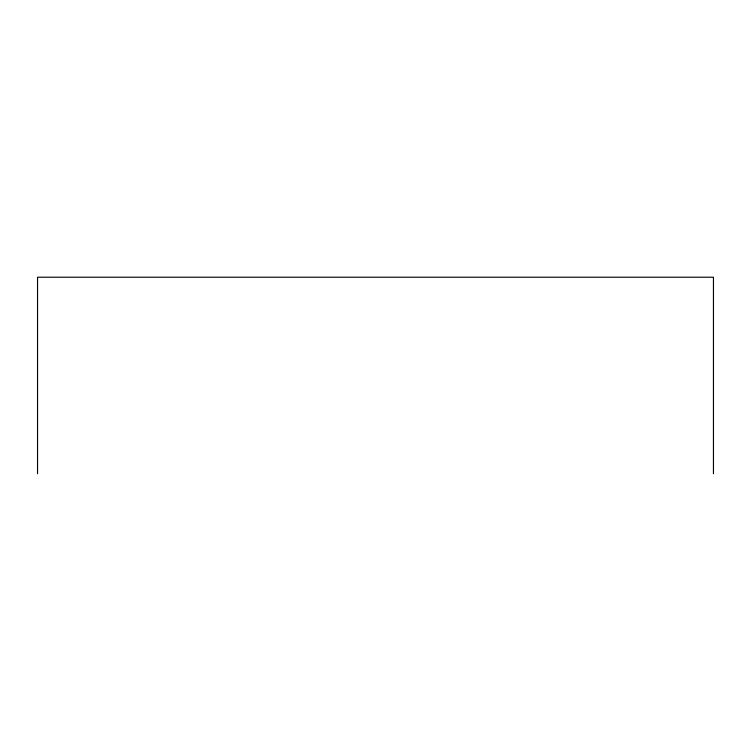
<?xml version="1.0" encoding="UTF-8"?>
<svg xmlns="http://www.w3.org/2000/svg" width="751" height="751" viewBox="0 0 751 751"><rect width="100%" height="100%" fill="white"/><g stroke="black" fill="none" stroke-linecap="round" stroke-linejoin="round"><path stroke-width="1.13" d="M713.45 473.778L713.45 277.222L37.55 277.222L37.55 473.778"/></g></svg>
